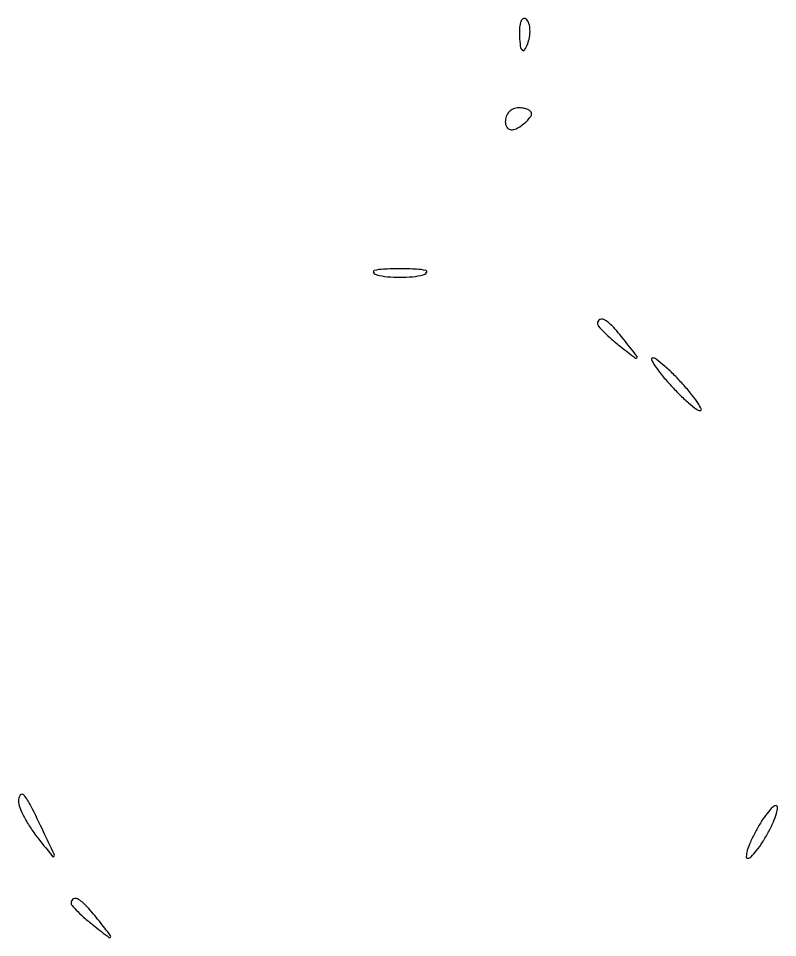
# Model space of a CAD drawing. Extents: x 23 to 201, y 13 to 268.
# Drawn here: x 131.72 to 136.6, y 192.12 to 198.03 of the extents above; entities that cross this region are included whole.
import ezdxf

# ---------------------------------------------------------------- set-up
doc = ezdxf.new("R2010")
doc.units = 0
doc.header["$MEASUREMENT"] = 0

msp = doc.modelspace()

# ---------------------------------------------------------------- linework, layer by layer
for points in [[(134.943679, 197.91465, 0.018894), (134.948674, 197.851511, 0.168741), (134.96063, 197.826828, 0.470617), (134.976048, 197.828287, 0.054073), (134.994791, 197.863538, 0.051402), (135.007992, 197.909803, 0.05415), (135.011158, 197.956972, 0.060344), (135.004461, 197.998029, 0.126455), (134.988112, 198.025688, 0.296942), (134.969597, 198.029597, 0.208169), (134.953976, 198.014154, 0.077125), (134.944609, 197.973547, 0.028489)], [(134.8524, 197.366807, 0.108972), (134.859023, 197.336779, 0.182303), (134.877251, 197.318891, 0.161196), (134.904674, 197.316259, 0.082592), (134.937, 197.3295, 0.029505), (134.969383, 197.352257, 0.035638), (134.996749, 197.377386, 0.038439), (135.016055, 197.401265, 0.151918), (135.0216, 197.419093, 0.210953), (135.015301, 197.433359, 0.081139), (134.996749, 197.445441, 0.061769), (134.969389, 197.453664, 0.042167), (134.937, 197.4564, 0.105053), (134.90472, 197.449542, 0.099167), (134.877251, 197.430082, 0.09642), (134.85884, 197.401007, 0.093332)], [(134.02755, 196.382883, 0.039571), (134.094999, 196.370852, 0.024357), (134.1756, 196.366924, 0.024357), (134.256201, 196.370852, 0.039571), (134.32365, 196.382883, 0.161593), (134.345573, 196.397122, 0.542911), (134.341231, 196.410208, 0.052887), (134.281518, 196.419228, 0.011065), (134.1756, 196.421573, 0.011065), (134.069682, 196.419228, 0.052887), (134.009969, 196.410208, 0.542911), (134.005627, 196.397122, 0.161593)], [(135.4446, 196.070859, 0.184603), (135.451465, 196.052898, 0.013803), (135.48809, 196.014193, 0.017649), (135.535934, 195.969613, 0.012436), (135.59265, 195.922809, 0.001576), (135.688206, 195.848354, 0.377591), (135.6984, 195.849, 0.377591), (135.699046, 195.859194, 0.001576), (135.624591, 195.95475, 0.017685), (135.549223, 196.044152, 0.065617), (135.493151, 196.091761, 0.241985), (135.460961, 196.094928, 0.307699)], [(135.9099, 195.6798, 0.012769), (135.971635, 195.614989, 0.017642), (136.030469, 195.560303, 0.014322), (136.081299, 195.51878, 0.165568), (136.105324, 195.5106, 0.549874), (136.112071, 195.521237, 0.034935), (136.090218, 195.560303, 0.02599), (136.050302, 195.614837, 0.012939), (135.9945, 195.6798, 0.012769), (135.932765, 195.744611, 0.017642), (135.873931, 195.799298, 0.014322), (135.823101, 195.84082, 0.165568), (135.799076, 195.849, 0.549874), (135.792329, 195.838363, 0.034935), (135.814182, 195.799298, 0.02599), (135.854098, 195.744763, 0.012939)], [(131.7222, 193.00287, 0.098188), (131.730609, 192.960462, 0.024594), (131.760848, 192.896343, 0.024166), (131.803408, 192.825048, 0.022242), (131.853767, 192.75612, 0.001461), (131.942169, 192.646436, 0.508695), (131.951324, 192.646909, 0.260205), (131.952266, 192.660561, 0.001053), (131.884608, 192.8034, 0.006075), (131.802097, 192.971363, 0.053694), (131.757155, 193.040554, 0.489146), (131.73449, 193.040046, 0.161007)], [(136.4598, 192.8034, 0.018363), (136.428061, 192.738471, 0.03505), (136.408273, 192.683903, 0.048507), (136.401235, 192.645416, 0.439016), (136.411547, 192.6342, 0.205392), (136.432988, 192.643395, 0.023718), (136.468021, 192.683903, 0.025446), (136.506632, 192.73859, 0.018122), (136.5444, 192.8034, 0.018363), (136.576139, 192.868329, 0.03505), (136.595927, 192.922898, 0.048507), (136.602965, 192.961384, 0.439016), (136.592653, 192.9726, 0.205392), (136.571212, 192.963405, 0.023718), (136.536179, 192.922898, 0.025446), (136.497568, 192.86821, 0.018122)], [(132.0606, 192.348459, 0.184603), (132.067465, 192.330498, 0.013803), (132.10409, 192.291793, 0.017649), (132.151934, 192.247213, 0.012436), (132.20865, 192.200409, 0.001576), (132.304206, 192.125954, 0.377591), (132.3144, 192.1266, 0.377591), (132.315046, 192.136794, 0.001576), (132.240591, 192.23235, 0.017685), (132.165223, 192.321752, 0.065617), (132.109151, 192.369361, 0.241985), (132.076961, 192.372528, 0.307699)]]:
    msp.add_lwpolyline(points, format="xyb", close=True)

doc.saveas('drawing.dxf')
